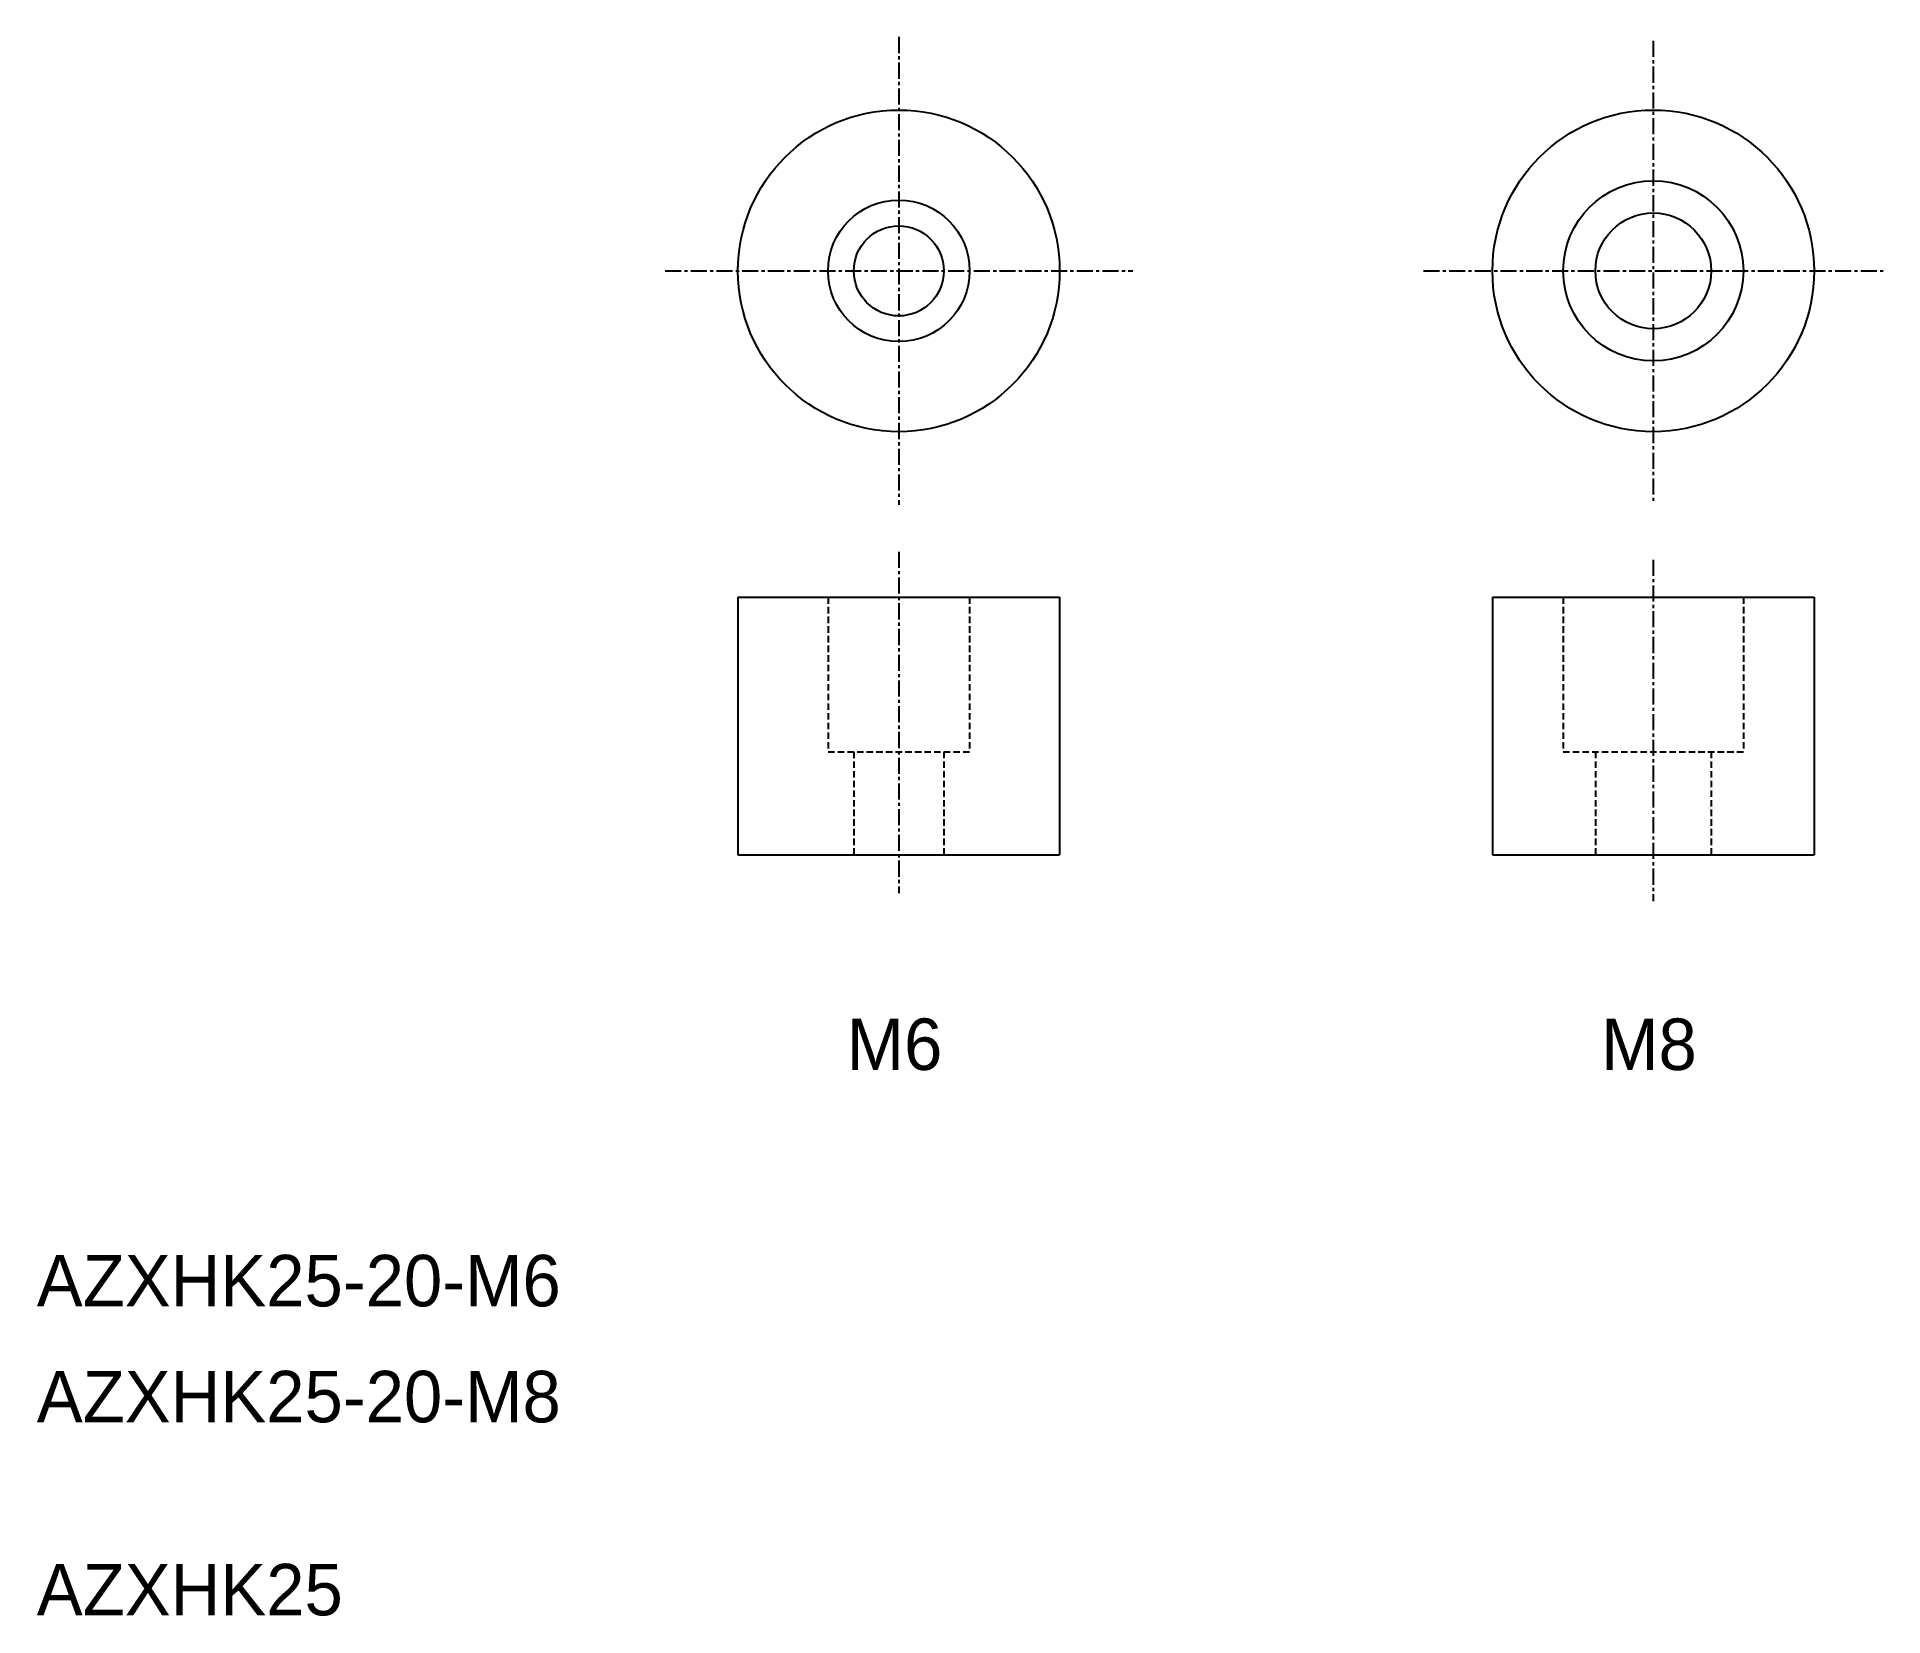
# Model space of a CAD drawing. Extents: x 10 to 154, y 10 to 133.
import ezdxf

# ---------------------------------------------------------------- set-up
doc = ezdxf.new("R2010")
doc.units = 0
doc.linetypes.add('CENTER', pattern=[2, 1.25, -0.25, 0.25, -0.25])
doc.linetypes.add('DASHED', pattern=[0.75, 0.5, -0.25])
doc.layers.get('0').update_dxf_attribs({"linetype": 'CONTINUOUS'})
doc.layers.add('CENTER', color=1, linetype='CENTER')

msp = doc.modelspace()

# ---------------------------------------------------------------- linework, layer by layer
at = {"color": 7, "linetype": 'CONTINUOUS'}
for p, q in [((64.5, 89.11), (89.5, 89.11)), ((64.5, 89.11), (64.5, 69.11)), ((89.5, 89.11), (89.5, 69.11)), ((123.14, 89.11), (148.14, 89.11)), ((123.14, 89.11), (123.14, 69.11)), ((148.14, 89.11), (148.14, 69.11)), ((64.5, 69.11), (89.5, 69.11)), ((123.14, 69.11), (148.14, 69.11))]:
    msp.add_line(p, q, dxfattribs=at)
at = {"color": 3, "linetype": 'DASHED'}
for p, q in [((71.5, 89.11), (71.5, 77.11)), ((82.5, 89.11), (82.5, 77.11)), ((128.64, 89.11), (128.64, 77.11)), ((142.64, 89.11), (142.64, 77.11)), ((71.5, 77.11), (82.5, 77.11)), ((73.5, 77.11), (73.5, 69.11)), ((80.5, 77.11), (80.5, 69.11)), ((128.64, 77.11), (142.64, 77.11)), ((131.15, 77.11), (131.15, 69.11)), ((140.15, 77.11), (140.15, 69.11))]:
    msp.add_line(p, q, dxfattribs=at)
at = {"color": 7, "linetype": 'CONTINUOUS'}
for centre, radius in [((77, 114.48), 12.5), ((135.64, 114.48), 12.5), ((135.64, 114.48), 7), ((77, 114.48), 5.5), ((77, 114.48), 3.5), ((135.64, 114.48), 4.5)]:
    msp.add_circle(centre, radius, dxfattribs=at)
at = {"layer": 'CENTER', "color": 1, "linetype": 'CENTER'}
for p, q in [((77, 132.66), (77, 96.31)), ((135.64, 132.35), (135.64, 96.62)), ((58.83, 114.48), (95.18, 114.48)), ((117.77, 114.48), (153.5, 114.48)), ((77, 92.65), (77, 66.11)), ((135.64, 92.03), (135.64, 65.49))]:
    msp.add_line(p, q, dxfattribs=at)

# ---------------------------------------------------------------- texts
at = {"color": 7, "linetype": 'CONTINUOUS'}
for s, p in [('M6', (72.95, 52.38)), ('M8', (131.59, 52.38)), ('AZXHK25-20-M6', (10, 34.01)), ('AZXHK25-20-M8', (10, 25)), ('AZXHK25', (10, 10))]:
    msp.add_text(s, height=4, dxfattribs=at).set_placement(p)

doc.saveas('drawing.dxf')
